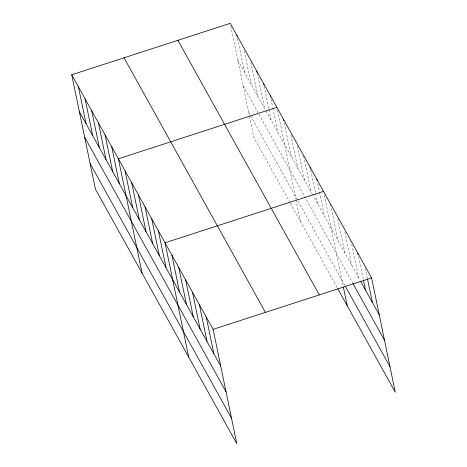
<?xml version="1.0" encoding="UTF-8"?>
<svg xmlns="http://www.w3.org/2000/svg" width="467" height="467" viewBox="0 0 467 467"><rect width="100%" height="100%" fill="white"/><g stroke="black" fill="none" stroke-linecap="round" stroke-linejoin="round"><path stroke-width="0.35" stroke-dasharray="2.33 1.75" d="M237.866 60.261L265.577 110.159M265.927 110.79L311.88 193.536M312.23 194.167L360.01 280.212M243.155 85.8L258.59 113.592M258.94 114.222L352.597 282.874M248.602 112.109L345.002 285.693M290.025 202.713L253.89 137.648L249.337 115.658M290.375 203.343L337.378 287.981M365.317 268.397L367.377 278.338M358.598 256.745L363.303 279.459M351.733 244.381L358.638 277.737M344.862 232.011L351.774 265.373M337.851 218.941L344.909 253.009M330.543 204.447L338.038 240.645M324.261 194.92L343.087 285.804M317.747 183.624L319.364 191.435M319.51 192.141L324.507 216.279M310.788 170.204L315.494 192.918M315.639 193.63L317.84 204.277M303.684 156.077L311.18 192.276M297.456 146.206L304.513 180.274M290.941 134.91L297.847 168.272M284.275 122.909L291.186 156.27M277.462 110.2L295.844 198.96M295.99 199.666L300.544 221.662M270.948 98.905L272.71 107.422M272.856 108.134L277.853 132.266M264.135 86.197L268.84 108.91M268.986 109.617L271.187 120.264M257.177 72.776L264.526 108.262M250.802 62.193L257.86 96.26M244.288 50.903L251.193 84.258M237.475 38.189L244.533 72.262M230.809 26.187L249.191 114.946"/><path stroke-width="0.7" d="M71.731 74.773L213.11 329.352L236.775 443.65L95.402 189.077L71.731 74.773L230.225 23.35L371.598 277.923L395.269 392.227L337.729 288.618M276.878 107.357L118.385 158.786L142.056 273.084M323.532 191.371L165.038 242.793L188.709 357.092M213.11 329.352L371.598 277.923M360.699 281.449L379.239 314.834M352.941 283.492L384.528 340.373M345.346 286.312L389.98 366.688M177.921 40.32L319.294 294.893M124.035 57.803L265.408 312.382M79.378 111.683L220.751 366.256M84.667 137.222L226.04 391.795M90.113 163.538L231.486 418.111M367.523 279.044L372.374 302.47M357.862 253.196L358.16 254.614M363.449 280.165L365.503 290.106M343.379 287.223L347.197 305.669M316.865 179.369L317.157 180.787M310.199 167.367L310.491 168.785M283.539 119.359L283.837 120.784M270.212 95.356L270.504 96.78M263.546 83.36L263.837 84.778M256.879 71.358L257.177 72.776M236.886 35.352L237.183 36.77M206.239 316.982L213.886 353.893M199.374 304.618L207.015 341.529M192.509 292.254L200.15 329.165M185.638 279.891L193.285 316.795M178.773 267.527L186.415 304.431M171.909 255.157L179.55 292.068M158.377 230.791L166.018 267.702M151.711 218.79L159.352 255.7M145.044 206.788L152.691 243.698M138.378 194.786L146.025 231.696M131.717 182.79L139.359 219.694M125.051 170.788L132.692 207.692M111.724 146.784L119.365 183.689M105.057 134.782L112.699 171.687M98.391 122.78L106.038 159.691M91.725 110.778L99.372 147.689M85.064 98.776L92.705 135.687M78.398 86.774L86.039 123.685"/></g></svg>
